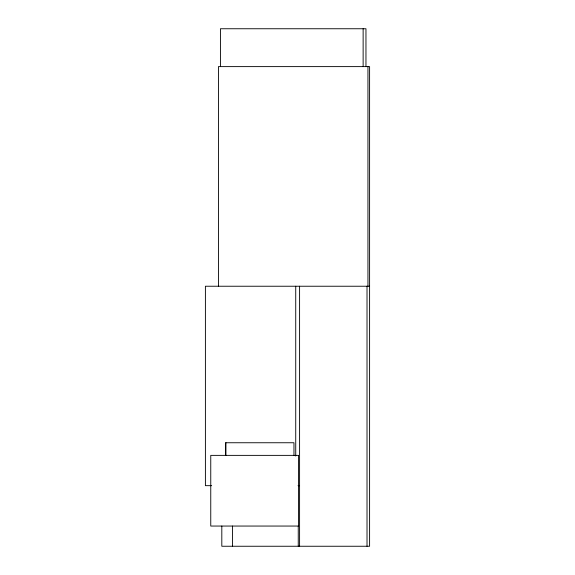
<?xml version="1.0" encoding="UTF-8"?>
<svg xmlns="http://www.w3.org/2000/svg" width="575" height="575" viewBox="0 0 575 575"><rect width="100%" height="100%" fill="white"/><g stroke="black" fill="none" stroke-linecap="round" stroke-linejoin="round"><path stroke-width="0.86" d="M369.596 286.235L205.404 286.235L205.404 485.667L211.665 485.667M298.044 485.667L299.589 485.667M367.95 66.614L367.95 286.235M367.015 286.235L367.015 546.25M365.959 66.614L365.959 28.75L220.426 28.75L220.426 66.614M363.134 28.75L363.134 66.614M299.589 286.235L299.589 546.25M298.252 526.053L298.252 546.25M295.73 286.235L295.73 456.018M293.962 455.371L293.962 442.75L225.501 442.75L225.501 455.371M232.516 526.053L232.516 546.25M225.932 442.75L225.932 455.371M221.813 526.053L221.813 546.25L369.596 546.25L369.596 66.614L218.435 66.614L218.435 286.235M298.504 455.371L210.759 455.371L210.759 526.053L298.504 526.053L298.504 455.371"/></g></svg>
